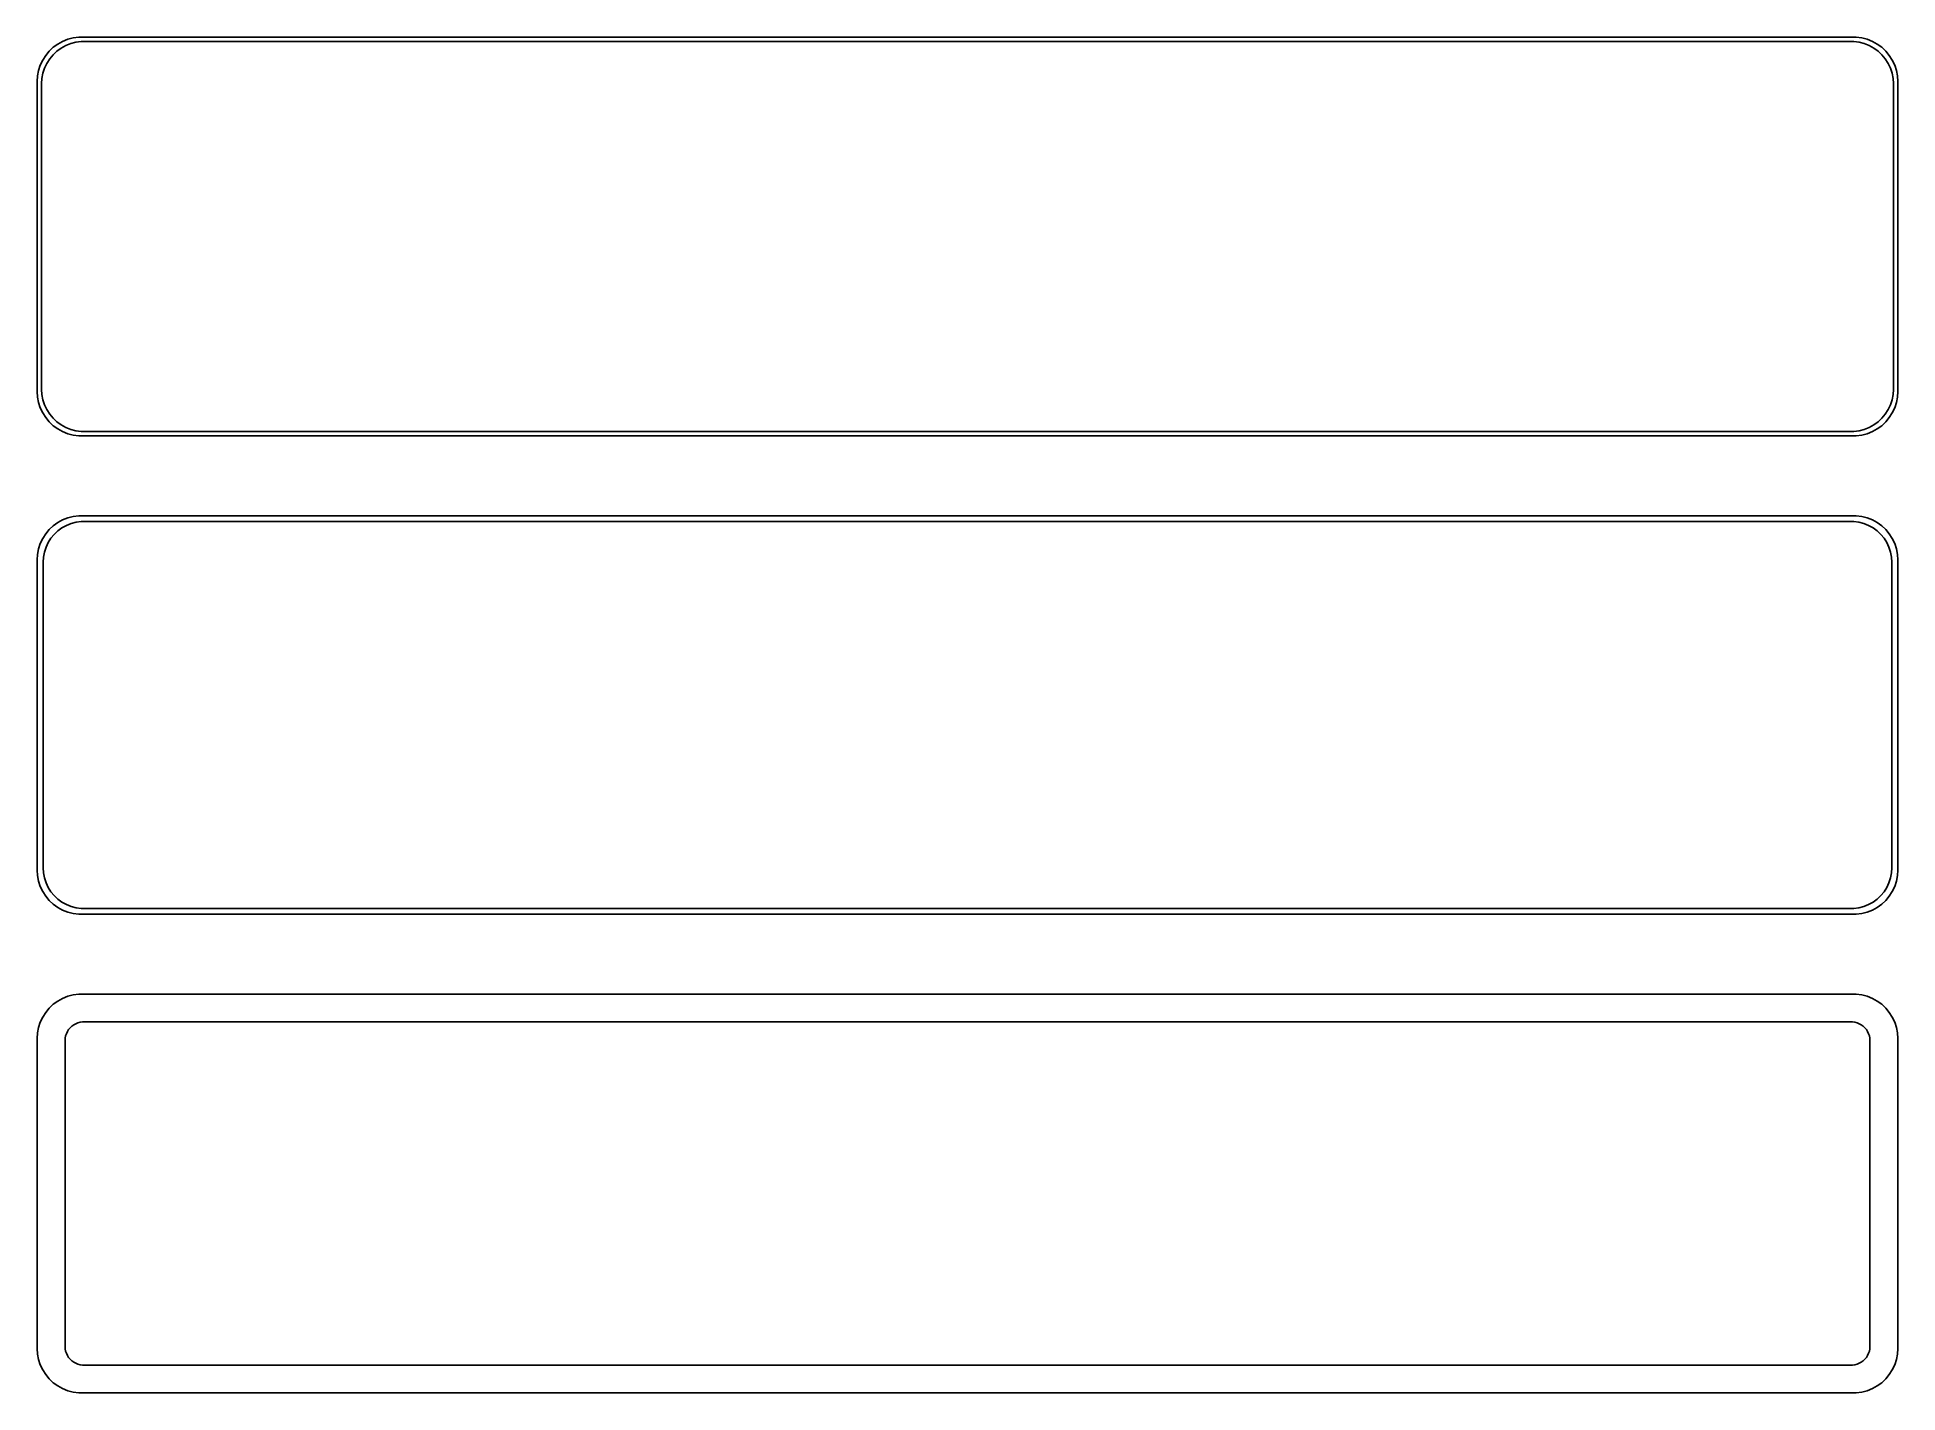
# Model space of a CAD drawing. Header units: metres. Extents: x -105 to 105, y 140 to 292.
import ezdxf

# ---------------------------------------------------------------- set-up
doc = ezdxf.new("R2010")
doc.units = ezdxf.units.M

msp = doc.modelspace()

# ---------------------------------------------------------------- linework, layer by layer
for p, q in [((-102.129, 292.024), (-102.679, 291.722)), ((-101.545, 292.255), (-102.129, 292.024)), ((-100.937, 292.411), (-101.545, 292.255)), ((-101.218, 291.768), (-100.64, 291.916)), ((-100.314, 292.49), (-100.937, 292.411)), ((-100.64, 291.916), (-100.048, 291.991)), ((100.314, 292.49), (-100.314, 292.49)), ((-100.048, 291.991), (100.048, 291.991)), ((100.048, 291.991), (100.64, 291.916)), ((100.937, 292.411), (100.314, 292.49)), ((100.64, 291.916), (101.218, 291.768)), ((101.545, 292.255), (100.937, 292.411)), ((102.129, 292.024), (101.545, 292.255)), ((102.679, 291.722), (102.129, 292.024)), ((-104.382, 289.909), (-104.649, 289.341)), ((-104.045, 290.439), (-104.382, 289.909)), ((-103.645, 290.923), (-104.045, 290.439)), ((-103.912, 289.538), (-103.593, 290.042)), ((-103.187, 291.353), (-103.645, 290.923)), ((-103.593, 290.042), (-103.213, 290.502)), ((-103.213, 290.502), (-102.778, 290.91)), ((-102.679, 291.722), (-103.187, 291.353)), ((-102.778, 290.91), (-102.295, 291.261)), ((-102.295, 291.261), (-101.772, 291.548)), ((-101.772, 291.548), (-101.218, 291.768)), ((101.218, 291.768), (101.772, 291.548)), ((101.772, 291.548), (102.295, 291.261)), ((102.295, 291.261), (102.778, 290.91)), ((103.187, 291.353), (102.679, 291.722)), ((102.778, 290.91), (103.213, 290.502)), ((103.645, 290.923), (103.187, 291.353)), ((103.213, 290.502), (103.593, 290.042)), ((103.593, 290.042), (103.912, 289.538)), ((104.045, 290.439), (103.645, 290.923)), ((104.382, 289.909), (104.045, 290.439)), ((104.649, 289.341), (104.382, 289.909)), ((-104.961, 288.127), (-105, 287.5)), ((-104.843, 288.743), (-104.961, 288.127)), ((-104.649, 289.341), (-104.843, 288.743)), ((-104.5, 287.25), (-104.463, 287.845)), ((-104.463, 287.845), (-104.351, 288.431)), ((-104.351, 288.431), (-104.166, 288.999)), ((-104.166, 288.999), (-103.912, 289.538)), ((103.912, 289.538), (104.166, 288.999)), ((104.166, 288.999), (104.351, 288.431)), ((104.351, 288.431), (104.463, 287.845)), ((104.463, 287.845), (104.5, 287.25)), ((104.843, 288.743), (104.649, 289.341)), ((104.961, 288.127), (104.843, 288.743)), ((105, 287.5), (104.961, 288.127)), ((-105, 287.5), (-105, 252.5)), ((-104.5, 252.75), (-104.5, 287.25)), ((104.5, 287.25), (104.5, 252.75)), ((105, 252.5), (105, 287.5)), ((-105, 252.5), (-104.961, 251.873)), ((-104.463, 252.155), (-104.5, 252.75)), ((-104.351, 251.569), (-104.463, 252.155)), ((104.463, 252.155), (104.351, 251.569)), ((104.5, 252.75), (104.463, 252.155)), ((104.961, 251.873), (105, 252.5)), ((-104.961, 251.873), (-104.843, 251.257)), ((-104.843, 251.257), (-104.649, 250.659)), ((-104.649, 250.659), (-104.382, 250.091)), ((-104.382, 250.091), (-104.045, 249.561)), ((-104.166, 251.001), (-104.351, 251.569)), ((-103.912, 250.462), (-104.166, 251.001)), ((-103.593, 249.958), (-103.912, 250.462)), ((-103.213, 249.498), (-103.593, 249.958)), ((103.593, 249.958), (103.213, 249.498)), ((103.912, 250.462), (103.593, 249.958)), ((104.166, 251.001), (103.912, 250.462)), ((104.045, 249.561), (104.382, 250.091)), ((104.351, 251.569), (104.166, 251.001)), ((104.382, 250.091), (104.649, 250.659)), ((104.649, 250.659), (104.843, 251.257)), ((104.843, 251.257), (104.961, 251.873)), ((-104.045, 249.561), (-103.645, 249.077)), ((-103.645, 249.077), (-103.187, 248.647)), ((-102.778, 249.09), (-103.213, 249.498)), ((-103.187, 248.647), (-102.679, 248.278)), ((-102.295, 248.739), (-102.778, 249.09)), ((-102.679, 248.278), (-102.129, 247.976)), ((-101.772, 248.452), (-102.295, 248.739)), ((-102.129, 247.976), (-101.545, 247.745)), ((-101.218, 248.232), (-101.772, 248.452)), ((-100.64, 248.084), (-101.218, 248.232)), ((-100.048, 248.009), (-100.64, 248.084)), ((100.048, 248.009), (-100.048, 248.009)), ((100.64, 248.084), (100.048, 248.009)), ((101.218, 248.232), (100.64, 248.084)), ((101.772, 248.452), (101.218, 248.232)), ((101.545, 247.745), (102.129, 247.976)), ((102.295, 248.739), (101.772, 248.452)), ((102.129, 247.976), (102.679, 248.278)), ((102.778, 249.09), (102.295, 248.739)), ((102.679, 248.278), (103.187, 248.647)), ((103.213, 249.498), (102.778, 249.09)), ((103.187, 248.647), (103.645, 249.077)), ((103.645, 249.077), (104.045, 249.561)), ((-101.545, 247.745), (-100.937, 247.589)), ((-100.937, 247.589), (-100.314, 247.51)), ((-100.314, 247.51), (100.314, 247.51)), ((100.314, 247.51), (100.937, 247.589)), ((100.937, 247.589), (101.545, 247.745)), ((-103.187, 237.353), (-103.645, 236.923)), ((-102.679, 237.722), (-103.187, 237.353)), ((-102.129, 238.024), (-102.679, 237.722)), ((-102.203, 237.116), (-101.699, 237.393)), ((-101.545, 238.255), (-102.129, 238.024)), ((-101.699, 237.393), (-101.165, 237.604)), ((-100.937, 238.411), (-101.545, 238.255)), ((-101.165, 237.604), (-100.608, 237.747)), ((-100.314, 238.49), (-100.937, 238.411)), ((-100.608, 237.747), (-100.037, 237.819)), ((100.314, 238.49), (-100.314, 238.49)), ((-100.037, 237.819), (100.037, 237.819)), ((100.037, 237.819), (100.608, 237.747)), ((100.937, 238.411), (100.314, 238.49)), ((100.608, 237.747), (101.165, 237.604)), ((101.545, 238.255), (100.937, 238.411)), ((101.165, 237.604), (101.699, 237.393)), ((102.129, 238.024), (101.545, 238.255)), ((101.699, 237.393), (102.203, 237.116)), ((102.679, 237.722), (102.129, 238.024)), ((103.187, 237.353), (102.679, 237.722)), ((103.645, 236.923), (103.187, 237.353)), ((-104.649, 235.341), (-104.843, 234.743)), ((-104.382, 235.909), (-104.649, 235.341)), ((-104.045, 236.439), (-104.382, 235.909)), ((-103.645, 236.923), (-104.045, 236.439)), ((-104.007, 234.935), (-103.762, 235.456)), ((-103.762, 235.456), (-103.454, 235.941)), ((-103.454, 235.941), (-103.088, 236.384)), ((-103.088, 236.384), (-102.668, 236.778)), ((-102.668, 236.778), (-102.203, 237.116)), ((102.203, 237.116), (102.668, 236.778)), ((102.668, 236.778), (103.088, 236.384)), ((103.088, 236.384), (103.454, 235.941)), ((103.454, 235.941), (103.762, 235.456)), ((104.045, 236.439), (103.645, 236.923)), ((103.762, 235.456), (104.007, 234.935)), ((104.382, 235.909), (104.045, 236.439)), ((104.649, 235.341), (104.382, 235.909)), ((104.843, 234.743), (104.649, 235.341)), ((-104.961, 234.127), (-105, 233.5)), ((-105, 233.5), (-105, 198.5)), ((-104.843, 234.743), (-104.961, 234.127)), ((-104.328, 233.25), (-104.292, 233.824)), ((-104.328, 198.75), (-104.328, 233.25)), ((-104.292, 233.824), (-104.185, 234.389)), ((-104.185, 234.389), (-104.007, 234.935)), ((104.007, 234.935), (104.185, 234.389)), ((104.185, 234.389), (104.292, 233.824)), ((104.292, 233.824), (104.328, 233.25)), ((104.328, 233.25), (104.328, 198.75)), ((104.961, 234.127), (104.843, 234.743)), ((105, 233.5), (104.961, 234.127)), ((105, 198.5), (105, 233.5)), ((-105, 198.5), (-104.961, 197.873)), ((-104.961, 197.873), (-104.843, 197.257)), ((-104.292, 198.176), (-104.328, 198.75)), ((-104.185, 197.611), (-104.292, 198.176)), ((-104.007, 197.065), (-104.185, 197.611)), ((104.185, 197.611), (104.007, 197.065)), ((104.292, 198.176), (104.185, 197.611)), ((104.328, 198.75), (104.292, 198.176)), ((104.843, 197.257), (104.961, 197.873)), ((104.961, 197.873), (105, 198.5)), ((-104.843, 197.257), (-104.649, 196.659)), ((-104.649, 196.659), (-104.382, 196.091)), ((-104.382, 196.091), (-104.045, 195.561)), ((-104.045, 195.561), (-103.645, 195.077)), ((-103.762, 196.544), (-104.007, 197.065)), ((-103.454, 196.059), (-103.762, 196.544)), ((-103.088, 195.616), (-103.454, 196.059)), ((-102.668, 195.222), (-103.088, 195.616)), ((103.088, 195.616), (102.668, 195.222)), ((103.454, 196.059), (103.088, 195.616)), ((103.762, 196.544), (103.454, 196.059)), ((103.645, 195.077), (104.045, 195.561)), ((104.007, 197.065), (103.762, 196.544)), ((104.045, 195.561), (104.382, 196.091)), ((104.382, 196.091), (104.649, 196.659)), ((104.649, 196.659), (104.843, 197.257)), ((-103.645, 195.077), (-103.187, 194.647)), ((-103.187, 194.647), (-102.679, 194.278)), ((-102.679, 194.278), (-102.129, 193.976)), ((-102.203, 194.884), (-102.668, 195.222)), ((-101.699, 194.607), (-102.203, 194.884)), ((-102.129, 193.976), (-101.545, 193.745)), ((-101.165, 194.396), (-101.699, 194.607)), ((-101.545, 193.745), (-100.937, 193.589)), ((-100.608, 194.253), (-101.165, 194.396)), ((-100.937, 193.589), (-100.314, 193.51)), ((-100.037, 194.181), (-100.608, 194.253)), ((-100.314, 193.51), (100.314, 193.51)), ((100.037, 194.181), (-100.037, 194.181)), ((100.608, 194.253), (100.037, 194.181)), ((100.314, 193.51), (100.937, 193.589)), ((101.165, 194.396), (100.608, 194.253)), ((100.937, 193.589), (101.545, 193.745)), ((101.699, 194.607), (101.165, 194.396)), ((101.545, 193.745), (102.129, 193.976)), ((102.203, 194.884), (101.699, 194.607)), ((102.129, 193.976), (102.679, 194.278)), ((102.668, 195.222), (102.203, 194.884)), ((102.679, 194.278), (103.187, 194.647)), ((103.187, 194.647), (103.645, 195.077)), ((-103.645, 182.923), (-104.045, 182.439)), ((-103.187, 183.353), (-103.645, 182.923)), ((-102.679, 183.722), (-103.187, 183.353)), ((-102.129, 184.024), (-102.679, 183.722)), ((-101.545, 184.255), (-102.129, 184.024)), ((-100.937, 184.411), (-101.545, 184.255)), ((-100.314, 184.49), (-100.937, 184.411)), ((100.314, 184.49), (-100.314, 184.49)), ((100.937, 184.411), (100.314, 184.49)), ((101.545, 184.255), (100.937, 184.411)), ((102.129, 184.024), (101.545, 184.255)), ((102.679, 183.722), (102.129, 184.024)), ((103.187, 183.353), (102.679, 183.722)), ((103.645, 182.923), (103.187, 183.353)), ((104.045, 182.439), (103.645, 182.923)), ((-104.843, 180.743), (-104.961, 180.127)), ((-104.649, 181.341), (-104.843, 180.743)), ((-104.382, 181.909), (-104.649, 181.341)), ((-104.045, 182.439), (-104.382, 181.909)), ((-101.457, 180.49), (-101.288, 180.694)), ((-101.288, 180.694), (-101.095, 180.875)), ((-101.095, 180.875), (-100.88, 181.031)), ((-100.88, 181.031), (-100.648, 181.159)), ((-100.648, 181.159), (-100.402, 181.256)), ((-100.402, 181.256), (-100.145, 181.322)), ((-100.145, 181.322), (-99.882, 181.355)), ((-99.882, 181.355), (99.882, 181.355)), ((99.882, 181.355), (100.145, 181.322)), ((100.145, 181.322), (100.402, 181.256)), ((100.402, 181.256), (100.648, 181.159)), ((100.648, 181.159), (100.88, 181.031)), ((100.88, 181.031), (101.095, 180.875)), ((101.095, 180.875), (101.288, 180.694)), ((101.288, 180.694), (101.457, 180.49)), ((104.382, 181.909), (104.045, 182.439)), ((104.649, 181.341), (104.382, 181.909)), ((104.843, 180.743), (104.649, 181.341)), ((104.961, 180.127), (104.843, 180.743)), ((-104.961, 180.127), (-105, 179.5)), ((-105, 179.5), (-105, 144.5)), ((-101.86, 179.25), (-101.843, 179.514)), ((-101.86, 144.75), (-101.86, 179.25)), ((-101.843, 179.514), (-101.793, 179.775)), ((-101.793, 179.775), (-101.711, 180.027)), ((-101.711, 180.027), (-101.599, 180.266)), ((-101.599, 180.266), (-101.457, 180.49)), ((101.457, 180.49), (101.599, 180.266)), ((101.599, 180.266), (101.711, 180.027)), ((101.711, 180.027), (101.793, 179.775)), ((101.793, 179.775), (101.843, 179.514)), ((101.843, 179.514), (101.86, 179.25)), ((101.86, 179.25), (101.86, 144.75)), ((105, 179.5), (104.961, 180.127)), ((105, 144.5), (105, 179.5)), ((-105, 144.5), (-104.961, 143.873)), ((-104.961, 143.873), (-104.843, 143.257)), ((-104.843, 143.257), (-104.649, 142.659)), ((-101.843, 144.486), (-101.86, 144.75)), ((-101.793, 144.225), (-101.843, 144.486)), ((-101.711, 143.973), (-101.793, 144.225)), ((-101.599, 143.734), (-101.711, 143.973)), ((-101.457, 143.51), (-101.599, 143.734)), ((-101.288, 143.306), (-101.457, 143.51)), ((-101.095, 143.125), (-101.288, 143.306)), ((-100.88, 142.969), (-101.095, 143.125)), ((-100.648, 142.841), (-100.88, 142.969)), ((-100.402, 142.744), (-100.648, 142.841)), ((100.648, 142.841), (100.402, 142.744)), ((100.88, 142.969), (100.648, 142.841)), ((101.095, 143.125), (100.88, 142.969)), ((101.288, 143.306), (101.095, 143.125)), ((101.457, 143.51), (101.288, 143.306)), ((101.599, 143.734), (101.457, 143.51)), ((101.711, 143.973), (101.599, 143.734)), ((101.793, 144.225), (101.711, 143.973)), ((101.843, 144.486), (101.793, 144.225)), ((101.86, 144.75), (101.843, 144.486)), ((104.649, 142.659), (104.843, 143.257)), ((104.843, 143.257), (104.961, 143.873)), ((104.961, 143.873), (105, 144.5)), ((-104.649, 142.659), (-104.382, 142.091)), ((-104.382, 142.091), (-104.045, 141.561)), ((-104.045, 141.561), (-103.645, 141.077)), ((-103.645, 141.077), (-103.187, 140.647)), ((-100.145, 142.678), (-100.402, 142.744)), ((-99.882, 142.645), (-100.145, 142.678)), ((99.882, 142.645), (-99.882, 142.645)), ((100.145, 142.678), (99.882, 142.645)), ((100.402, 142.744), (100.145, 142.678)), ((103.187, 140.647), (103.645, 141.077)), ((103.645, 141.077), (104.045, 141.561)), ((104.045, 141.561), (104.382, 142.091)), ((104.382, 142.091), (104.649, 142.659)), ((-103.187, 140.647), (-102.679, 140.278)), ((-102.679, 140.278), (-102.129, 139.976)), ((-102.129, 139.976), (-101.545, 139.745)), ((-101.545, 139.745), (-100.937, 139.589)), ((-100.937, 139.589), (-100.314, 139.51)), ((-100.314, 139.51), (100.314, 139.51)), ((100.314, 139.51), (100.937, 139.589)), ((100.937, 139.589), (101.545, 139.745)), ((101.545, 139.745), (102.129, 139.976)), ((102.129, 139.976), (102.679, 140.278)), ((102.679, 140.278), (103.187, 140.647))]:
    msp.add_line(p, q)

doc.saveas('drawing.dxf')
